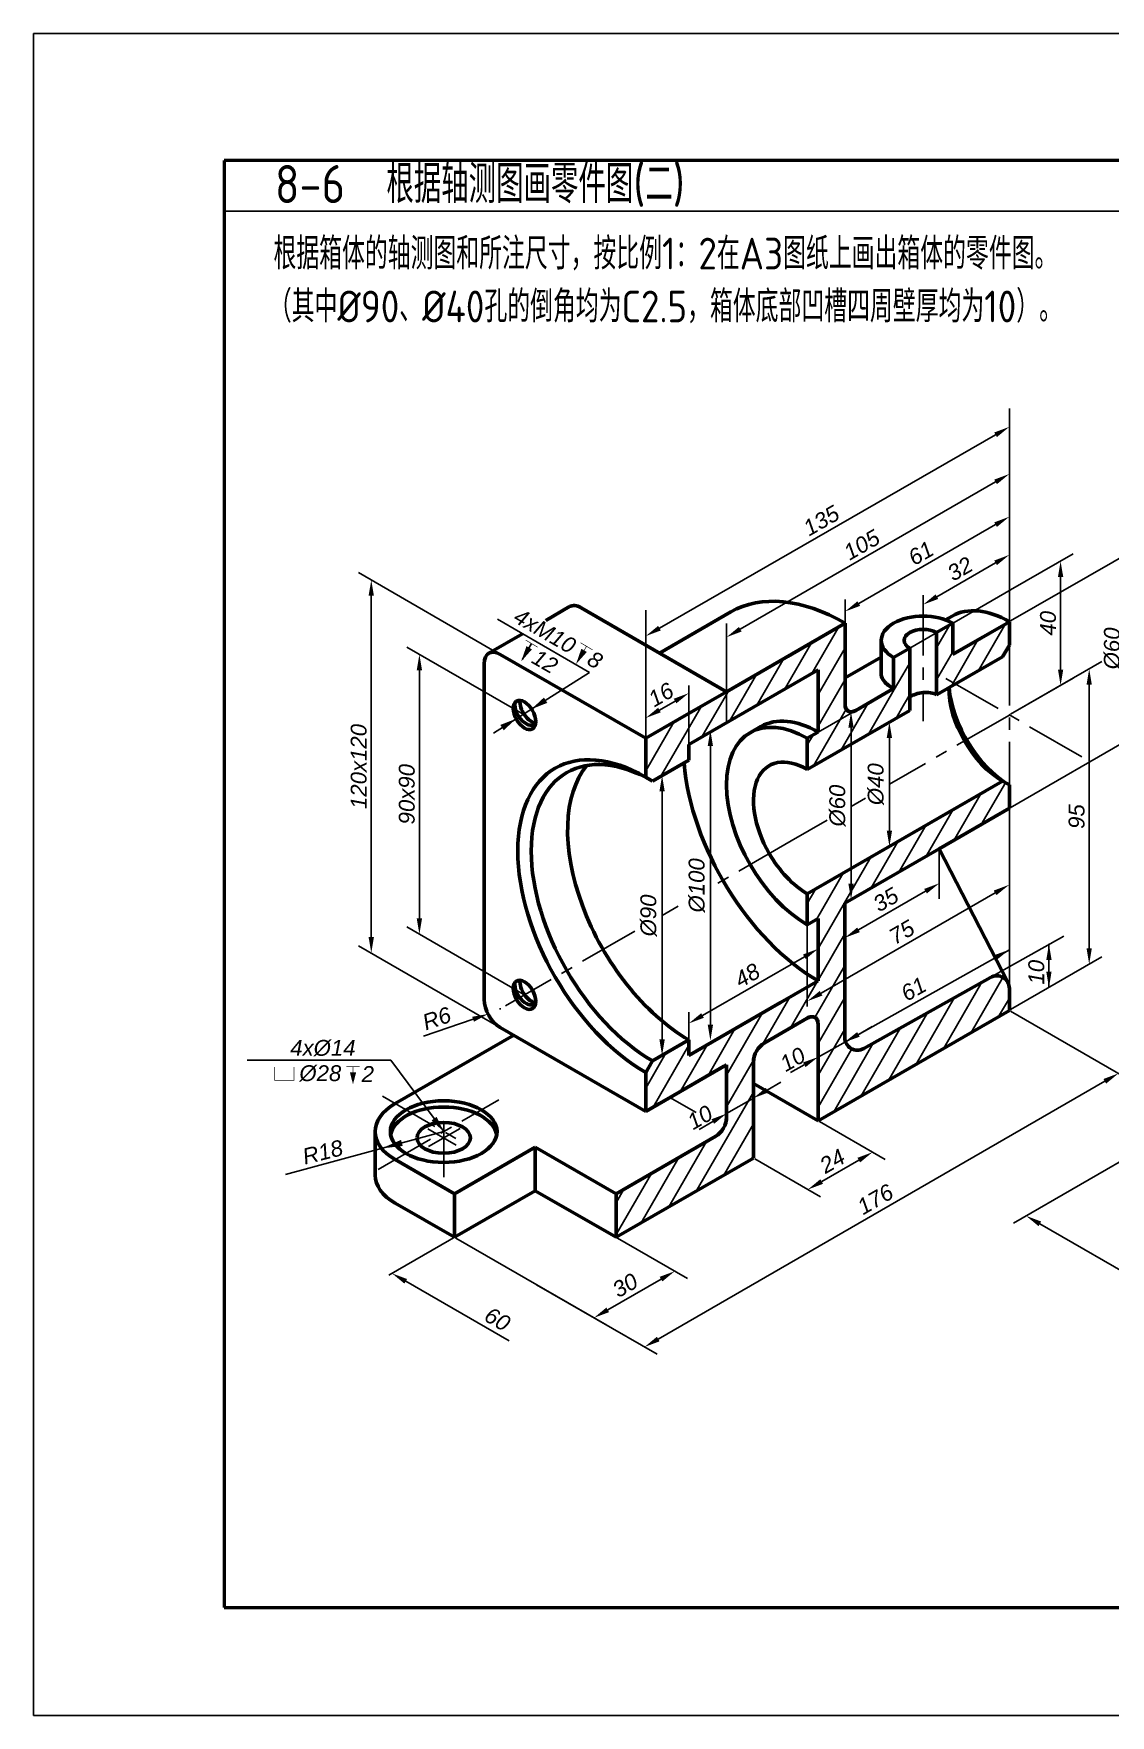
# Model space of a CAD drawing. Header units: millimetres. Extents: x 769 to 2439, y 381 to 1643.
# Drawn here: x 1215.1 to 1384.7, y 1048.7 to 1313.7 of the extents above; entities that cross this region are included whole.
import ezdxf

# ---------------------------------------------------------------- set-up
doc = ezdxf.new("R2010")
doc.units = ezdxf.units.MM
doc.linetypes.add('CENTER', pattern=[50.8, 31.75, -6.35, 6.35, -6.35])
for name, color, linetype in [('7标注层', 7, 'Continuous'), ('文字', 7, 'Continuous'), ('答案细实线', 7, 'Continuous')]:
    doc.layers.add(name, color=color, linetype=linetype)
doc.layers.add('答案粗实线', color=7, linetype='Continuous', lineweight=60)
doc.layers.add('粗实线', color=7, linetype='Continuous', lineweight=50)
doc.styles.add('DIM', font='ariali.ttf')
doc.styles.add('汉字', font='gbenor.shx', dxfattribs={"height": 5, "bigfont": 'gbcbig.shx'})
doc.dimstyles.new('副本 Standard', dxfattribs={"dimtxt": 2.5, "dimasz": 2.5, "dimexe": 2, "dimexo": 0.2, "dimgap": 0.7, "dimtad": 1, "dimdec": 0, "dimlfac": 2, "dimzin": 0, "dimdsep": 46, "dimtxsty": '汉字', "dimcen": 0.09, "dimadec": 0, "dimazin": 0, "dimtfac": 1, "dimtdec": 0, "dimtofl": 0, "dimtmove": 0, "dimatfit": 0, "dimfxl": 0, "dimtolj": 1, "dimtzin": 0, "dimarcsym": 0})
pattern_1 = [(60, (486.6915, 778.9164), (-2.1650635, 1.25), [])]

# ---------------------------------------------------------------- blocks, each defined once
blk = doc.blocks.new('*D170')
at = {"layer": '7标注层', "color": 0, "lineweight": -2, "transparency": 16777216}
for p, q in [((1294.31, 1131.26), (1318.08, 1117.54)), ((1281.58, 1123.92), (1305.36, 1110.19)), ((1305.52, 1112.6), (1313.92, 1117.44))]:
    blk.add_line(p, q, dxfattribs=at)
at = {"layer": '7标注层', "color": 0, "transparency": 16777216}
for points in [[(1313.71, 1117.81), (1314.13, 1117.08), (1316.08, 1118.69)], [(1305.31, 1112.96), (1305.73, 1112.24), (1303.36, 1111.35)]]:
    blk.add_solid(points, dxfattribs=at)
at = {"layer": 'Defpoints', "color": 0, "transparency": 16777216}
for p in [(1294.11, 1131.38), (1281.38, 1124.03), (1316.08, 1118.69)]:
    blk.add_point(p, dxfattribs=at)
at = {"layer": '7标注层', "color": 0, "transparency": 16777216, "insert": (1308.26, 1116.46), "char_height": 2.5, "attachment_point": 5, "rotation": 30, "style": 'DIM'}
blk.add_mtext('\\A1;30', dxfattribs=at)
blk = doc.blocks.new('*D171')
at = {"layer": '7标注层', "color": 0, "lineweight": -2, "transparency": 16777216}
for p, q in [((1338.86, 1142.29), (1349.24, 1136.3)), ((1328.68, 1136.41), (1339.05, 1130.42)), ((1339.22, 1132.82), (1345.07, 1136.2))]:
    blk.add_line(p, q, dxfattribs=at)
at = {"layer": '7标注层', "color": 0, "transparency": 16777216}
for points in [[(1344.86, 1136.56), (1345.28, 1135.84), (1347.24, 1137.45)], [(1339.01, 1133.18), (1339.43, 1132.46), (1337.05, 1131.57)]]:
    blk.add_solid(points, dxfattribs=at)
at = {"layer": 'Defpoints', "color": 0, "transparency": 16777216}
for p in [(1338.66, 1142.4), (1347.24, 1137.45), (1328.48, 1136.52)]:
    blk.add_point(p, dxfattribs=at)
at = {"layer": '7标注层', "color": 0, "transparency": 16777216, "insert": (1340.9, 1136.05), "char_height": 2.5, "attachment_point": 5, "rotation": 30, "style": 'DIM'}
blk.add_mtext('\\A1;24', dxfattribs=at)
blk = doc.blocks.new('*D59')
at = {"layer": '7标注层', "color": 0, "lineweight": -2, "transparency": 16777216}
for p, q in [((1368.98, 1159.68), (1387.98, 1148.71)), ((1313.47, 1108), (1383.81, 1148.62)), ((1294.31, 1116.57), (1313.31, 1105.6))]:
    blk.add_line(p, q, dxfattribs=at)
at = {"layer": '7标注层', "color": 0, "transparency": 16777216}
for points in [[(1383.61, 1148.98), (1384.02, 1148.25), (1385.98, 1149.87)], [(1313.27, 1108.36), (1313.68, 1107.64), (1311.31, 1106.75)]]:
    blk.add_solid(points, dxfattribs=at)
at = {"layer": 'Defpoints', "color": 0, "transparency": 16777216}
for p in [(1368.78, 1159.79), (1385.98, 1149.87), (1294.11, 1116.68)]:
    blk.add_point(p, dxfattribs=at)
at = {"layer": '7标注层', "color": 0, "transparency": 16777216, "insert": (1347.66, 1130.02), "char_height": 2.5, "attachment_point": 5, "rotation": 30, "style": 'DIM'}
blk.add_mtext('\\A1;176', dxfattribs=at)
blk = doc.blocks.new('*D60')
at = {"layer": '7标注层', "color": 0, "lineweight": -2, "transparency": 16777216}
for p, q in [((1368.98, 1206.45), (1383.36, 1214.75)), ((1381.36, 1169.56), (1381.36, 1211.1)), ((1368.98, 1159.91), (1383.36, 1168.21))]:
    blk.add_line(p, q, dxfattribs=at)
at = {"layer": '7标注层', "color": 0, "transparency": 16777216}
for points in [[(1380.94, 1211.1), (1381.77, 1211.1), (1381.36, 1213.6)], [(1380.94, 1169.56), (1381.77, 1169.56), (1381.36, 1167.06)]]:
    blk.add_solid(points, dxfattribs=at)
at = {"layer": 'Defpoints', "color": 0, "transparency": 16777216}
for p in [(1381.36, 1213.6), (1368.78, 1206.33), (1368.78, 1159.79)]:
    blk.add_point(p, dxfattribs=at)
at = {"layer": '7标注层', "color": 0, "transparency": 16777216, "insert": (1379.38, 1190.33), "char_height": 2.5, "attachment_point": 5, "rotation": 90, "style": 'DIM'}
blk.add_mtext('\\A1;95', dxfattribs=at)
blk = doc.blocks.new('*D172')
at = {"layer": '7标注层', "color": 0, "lineweight": -2, "transparency": 16777216}
for p, q in [((1368.98, 1226.05), (1378.85, 1231.75)), ((1376.85, 1228.09), (1376.85, 1213.5)), ((1368.98, 1206.45), (1378.85, 1212.15))]:
    blk.add_line(p, q, dxfattribs=at)
at = {"layer": '7标注层', "color": 0, "transparency": 16777216}
for points in [[(1376.44, 1228.09), (1377.27, 1228.09), (1376.85, 1230.59)], [(1376.44, 1213.5), (1377.27, 1213.5), (1376.85, 1211)]]:
    blk.add_solid(points, dxfattribs=at)
at = {"layer": 'Defpoints', "color": 0, "transparency": 16777216}
for p in [(1368.78, 1225.93), (1376.85, 1211), (1368.78, 1206.33)]:
    blk.add_point(p, dxfattribs=at)
at = {"layer": '7标注层', "color": 0, "transparency": 16777216, "insert": (1374.88, 1220.79), "char_height": 2.5, "attachment_point": 5, "rotation": 90, "style": 'DIM'}
blk.add_mtext('\\A1;40', dxfattribs=at)
blk = doc.blocks.new('*D173')
at = {"layer": '7标注层', "color": 0, "lineweight": -2, "transparency": 16777216}
for p, q in [((1368.98, 1221.15), (1389, 1232.7)), ((1386.99, 1229.05), (1386.91, 1204.6)), ((1368.89, 1191.7), (1388.91, 1203.26))]:
    blk.add_line(p, q, dxfattribs=at)
at = {"layer": '7标注层', "color": 0, "transparency": 16777216}
for points in [[(1386.57, 1229.05), (1387.4, 1229.05), (1386.99, 1231.55)], [(1386.5, 1204.6), (1387.33, 1204.6), (1386.91, 1202.1)]]:
    blk.add_solid(points, dxfattribs=at)
at = {"layer": 'Defpoints', "color": 0, "transparency": 16777216}
for p in [(1368.78, 1221.03), (1386.91, 1202.1), (1368.69, 1191.59)]:
    blk.add_point(p, dxfattribs=at)
at = {"layer": '7标注层', "color": 0, "transparency": 16777216, "insert": (1384.97, 1216.83), "char_height": 2.5, "attachment_point": 5, "rotation": 89.8282, "style": 'DIM'}
blk.add_mtext('\\A1;%%c60', dxfattribs=at)
blk = doc.blocks.new('*D174')
at = {"layer": '7标注层', "color": 0, "lineweight": -2, "transparency": 16777216}
for p, q in [((1288.39, 1216), (1266.28, 1228.77)), ((1268.28, 1171.33), (1268.28, 1225.12)), ((1288.39, 1157.22), (1266.28, 1169.98))]:
    blk.add_line(p, q, dxfattribs=at)
at = {"layer": '7标注层', "color": 0, "transparency": 16777216}
for points in [[(1267.86, 1225.12), (1268.7, 1225.12), (1268.28, 1227.62)], [(1267.86, 1171.33), (1268.7, 1171.33), (1268.28, 1168.83)]]:
    blk.add_solid(points, dxfattribs=at)
at = {"layer": 'Defpoints', "color": 0, "transparency": 16777216}
for p in [(1268.28, 1227.62), (1288.59, 1215.89), (1288.59, 1157.1)]:
    blk.add_point(p, dxfattribs=at)
at = {"layer": '7标注层', "color": 0, "transparency": 16777216, "insert": (1266.31, 1198.22), "char_height": 2.5, "attachment_point": 5, "rotation": 90, "style": 'DIM'}
blk.add_mtext('\\A1;120x120', dxfattribs=at)
blk = doc.blocks.new('*D175')
at = {"layer": '7标注层', "color": 0, "lineweight": -2, "transparency": 16777216}
for p, q in [((1292.21, 1206.45), (1273.86, 1217.05)), ((1275.86, 1213.39), (1275.86, 1174.3)), ((1292.21, 1162.36), (1273.86, 1172.96))]:
    blk.add_line(p, q, dxfattribs=at)
at = {"layer": '7标注层', "color": 0, "transparency": 16777216}
for points in [[(1275.44, 1213.39), (1276.28, 1213.39), (1275.86, 1215.89)], [(1275.44, 1174.3), (1276.28, 1174.3), (1275.86, 1171.8)]]:
    blk.add_solid(points, dxfattribs=at)
at = {"layer": 'Defpoints', "color": 0, "transparency": 16777216}
for p in [(1292.41, 1206.33), (1275.86, 1171.8), (1292.41, 1162.24)]:
    blk.add_point(p, dxfattribs=at)
at = {"layer": '7标注层', "color": 0, "transparency": 16777216, "insert": (1273.88, 1193.85), "char_height": 2.5, "attachment_point": 5, "rotation": 90, "style": 'DIM'}
blk.add_mtext('\\A1;90x90', dxfattribs=at)
blk = doc.blocks.new('*D178')
at = {"layer": '7标注层', "color": 0, "lineweight": -2, "transparency": 16777216}
for p, q in [((1396.62, 1141.96), (1369.42, 1126.26)), ((1373.58, 1126.16), (1428.65, 1094.37)), ((1456.02, 1107.67), (1428.81, 1091.96))]:
    blk.add_line(p, q, dxfattribs=at)
at = {"layer": '7标注层', "color": 0, "transparency": 16777216}
for points in [[(1373.79, 1126.52), (1373.37, 1125.8), (1371.42, 1127.41)], [(1428.86, 1094.73), (1428.44, 1094.01), (1430.81, 1093.12)]]:
    blk.add_solid(points, dxfattribs=at)
at = {"layer": 'Defpoints', "color": 0, "transparency": 16777216}
for p in [(1396.82, 1142.08), (1456.22, 1107.78), (1430.81, 1093.12)]:
    blk.add_point(p, dxfattribs=at)
at = {"layer": '7标注层', "color": 0, "transparency": 16777216, "insert": (1402.1, 1111.98), "char_height": 2.5, "attachment_point": 5, "rotation": 330, "style": 'DIM'}
blk.add_mtext('\\A1;140', dxfattribs=at)

msp = doc.modelspace()

# ---------------------------------------------------------------- hatches: boundary and pattern name
at = {"layer": '答案细实线'}
h = msp.add_hatch(dxfattribs=at)
h.set_pattern_fill('ANSI31', color=256, scale=20, angle=15, style=0)
h.set_pattern_definition(pattern_1)
h.paths.add_polyline_path([(1338.658, 1213.438), (1342.901, 1220.787), (1324.233, 1210.009), (1311.505, 1202.661), (1311.505, 1196.537), (1312.566, 1195.925), (1318.293, 1199.231), (1318.293, 1201.681)])
h = msp.add_hatch(dxfattribs=at)
h.set_pattern_fill('ANSI31', color=256, scale=20, angle=15, style=0)
h.set_pattern_definition(pattern_1)
edge = h.paths.add_edge_path()
edge.add_line((1342.901, 1220.787), (1338.658, 1213.438))
edge.add_line((1338.658, 1213.438), (1338.658, 1203.64))
edge.add_line((1338.658, 1203.64), (1342.929, 1207.709))
edge.add_ellipse((1344.598, 1209.029), major_axis=(1.2, 2.078), ratio=0.5773503, start_angle=140.15523, end_angle=145.48412, ccw=False)
edge.add_ellipse((1344.598, 1209.029), major_axis=(1.2, 2.078), ratio=0.5773503, start_angle=135, end_angle=140.15523, ccw=False)
edge.add_line((1342.901, 1208.049), (1342.901, 1220.787))
h = msp.add_hatch(dxfattribs=at)
h.set_pattern_fill('ANSI31', color=256, scale=20, angle=15, style=0)
h.set_pattern_definition(pattern_1)
h.paths.add_polyline_path([(1367.72, 1215.52), (1368.781, 1217.358), (1368.781, 1221.032), (1359.871, 1215.888), (1359.871, 1220.787), (1357.326, 1219.317), (1357.326, 1209.519)])
h = msp.add_hatch(dxfattribs=at)
h.set_pattern_fill('ANSI31', color=256, scale=20, angle=15, style=0)
h.set_pattern_definition(pattern_1)
h.paths.add_polyline_path([(1353.083, 1216.868), (1350.537, 1215.398), (1353.083, 1210.584)])
h = msp.add_hatch(dxfattribs=at)
h.set_pattern_fill('ANSI31', color=256, scale=20, angle=15, style=0)
h.set_pattern_definition(pattern_1)
h.paths.add_polyline_path([(1350.537, 1215.398), (1350.537, 1210.499), (1353.083, 1207.07), (1353.083, 1210.584)])
h = msp.add_hatch(dxfattribs=at)
h.set_pattern_fill('ANSI31', color=256, scale=20, angle=15, style=0)
h.set_pattern_definition(pattern_1)
edge = h.paths.add_edge_path()
edge.add_line((1353.083, 1207.07), (1350.537, 1210.499))
edge.add_line((1350.537, 1210.499), (1344.598, 1207.07))
edge.add_ellipse((1344.598, 1209.029), major_axis=(1.2, 2.078), ratio=0.5773503, start_angle=214.51588, end_angle=225, ccw=False)
edge.add_ellipse((1344.598, 1209.029), major_axis=(1.2, 2.078), ratio=0.5773503, start_angle=209.02856, end_angle=214.51588, ccw=False)
edge.add_ellipse((1344.598, 1209.029), major_axis=(1.2, 2.078), ratio=0.5773503, start_angle=203.40184, end_angle=209.02856, ccw=False)
edge.add_ellipse((1344.598, 1209.029), major_axis=(1.2, 2.078), ratio=0.5773503, start_angle=197.6584, end_angle=203.40184, ccw=False)
edge.add_ellipse((1344.598, 1209.029), major_axis=(1.2, 2.078), ratio=0.5773503, start_angle=191.8242, end_angle=197.6584, ccw=False)
edge.add_ellipse((1344.598, 1209.029), major_axis=(1.2, 2.078), ratio=0.5773503, start_angle=185.92788, end_angle=191.8242, ccw=False)
edge.add_ellipse((1344.598, 1209.029), major_axis=(1.2, 2.078), ratio=0.5773503, start_angle=180, end_angle=185.92788, ccw=False)
edge.add_ellipse((1344.598, 1209.029), major_axis=(1.2, 2.078), ratio=0.5773503, start_angle=174.07212, end_angle=180, ccw=False)
edge.add_ellipse((1344.598, 1209.029), major_axis=(1.2, 2.078), ratio=0.5773503, start_angle=168.1758, end_angle=174.07212, ccw=False)
edge.add_ellipse((1344.598, 1209.029), major_axis=(1.2, 2.078), ratio=0.5773503, start_angle=162.3416, end_angle=168.1758, ccw=False)
edge.add_ellipse((1344.598, 1209.029), major_axis=(1.2, 2.078), ratio=0.5773503, start_angle=156.59816, end_angle=162.3416, ccw=False)
edge.add_ellipse((1344.598, 1209.029), major_axis=(1.2, 2.078), ratio=0.5773503, start_angle=150.97144, end_angle=156.59816, ccw=False)
edge.add_ellipse((1344.598, 1209.029), major_axis=(1.2, 2.078), ratio=0.5773503, start_angle=145.48412, end_angle=150.97144, ccw=False)
edge.add_line((1342.929, 1207.709), (1338.658, 1203.64))
edge.add_line((1338.658, 1203.64), (1336.961, 1202.661))
edge.add_line((1336.961, 1202.661), (1336.961, 1197.762))
edge.add_line((1336.961, 1197.762), (1353.083, 1207.07))

# ---------------------------------------------------------------- linework, layer by layer
at = {"linetype": 'CENTER', "ltscale": 0.3}
for p, q in [((1355.204, 1225.239), (1355.204, 1205.355)), ((1368.781, 1217.358), (1368.781, 1195.312)), ((1358.775, 1212.112), (1381.685, 1198.885)), ((1368.781, 1206.335), (1349.889, 1195.428)), ((1346.101, 1193.241), (1343.843, 1191.937)), ((1340.071, 1189.759), (1334.429, 1186.502)), ((1334.429, 1186.502), (1321.69, 1179.147)), ((1316.636, 1176.229), (1314.08, 1174.753)), ((1309.809, 1172.287), (1289.428, 1160.52)), ((1269.362, 1134.728), (1288.365, 1145.7)), ((1270.052, 1146.25), (1282.937, 1138.811)), ((1279.685, 1142.188), (1279.685, 1133.509)), ((1277.191, 1141.149), (1281.653, 1138.573)), ((1277.303, 1138.333), (1282.258, 1141.194))]:
    msp.add_line(p, q, dxfattribs=at)
at = {"layer": '7标注层'}
for p, q in [((1368.781, 1221.032), (1368.781, 1254.636)), ((1313.672, 1220.017), (1366.614, 1250.495)), ((1326.398, 1219.849), (1366.616, 1243.069)), ((1345.066, 1223.893), (1366.616, 1236.335)), ((1357.369, 1224.981), (1366.616, 1230.319)), ((1342.901, 1220.787), (1342.901, 1224.545)), ((1311.505, 1202.661), (1311.505, 1222.853)), ((1302.676, 1213.034), (1288.15, 1221.421)), ((1324.218, 1220.745), (1324.233, 1205.11)), ((1293.539, 1217.582), (1292.109, 1215.161)), ((1287.508, 1203.49), (1302.676, 1213.034)), ((1313.67, 1207.117), (1316.128, 1208.536)), ((1318.293, 1201.681), (1318.293, 1210.98)), ((1344.598, 1207.07), (1338.658, 1203.64)), ((1368.781, 1191.638), (1368.781, 1170.759)), ((1357.75, 1185.269), (1357.75, 1177.362)), ((1339.126, 1162.49), (1366.527, 1178.31)), ((1345.023, 1172.478), (1355.585, 1178.576)), ((1336.961, 1173.267), (1336.961, 1160.412)), ((1364.435, 1164.214), (1377.366, 1171.473)), ((1338.658, 1152.44), (1368.781, 1169.351)), ((1368.781, 1163.237), (1368.781, 1170.759)), ((1375.017, 1170.253), (1375.017, 1163.395)), ((1320.458, 1158.985), (1336.493, 1168.242)), ((1375.017, 1165.895), (1375.017, 1167.753)), ((1284.314, 1158.398), (1276.525, 1155.704)), ((1288.505, 1160.039), (1288.685, 1160.039)), ((1288.595, 1159.949), (1288.595, 1160.129)), ((1318.293, 1155.141), (1318.293, 1159.505)), ((1271.343, 1151.955), (1248.719, 1151.955)), ((1279.685, 1140.689), (1271.343, 1151.955)), ((1324.233, 1143.527), (1328.476, 1145.976)), ((1279.685, 1140.689), (1254.758, 1133.94)), ((1293.91, 1131.265), (1271.043, 1118.062)), ((1273.708, 1117.101), (1289.987, 1107.703))]:
    msp.add_line(p, q, dxfattribs=at)
at = {"layer": '7标注层', "transparency": 16777216}
for p, q in [((1343.843, 1204.347), (1343.843, 1179.756)), ((1321.69, 1201.45), (1321.69, 1157.52)), ((1349.889, 1202.726), (1349.889, 1188.13)), ((1314.085, 1194.285), (1314.085, 1155.205)), ((1345.008, 1156.005), (1347.188, 1157.229)), ((1336.489, 1151.222), (1334.31, 1149.998)), ((1330.641, 1147.226), (1332.806, 1148.476)), ((1322.068, 1142.277), (1319.903, 1141.027))]:
    msp.add_line(p, q, dxfattribs=at)
at = {"layer": '7标注层', "color": 7, "linetype": 'Continuous', "ltscale": 25.4}
msp.add_line((1315.324, 1146.077), (1319.458, 1143.69), dxfattribs=at)
at = {"layer": '7标注层'}
for points in [[(1293.157, 1216.935, 1, 0, 0), (1291.886, 1214.783, 0, 0, 0)], [(1301.802, 1216.519, 1, 0, 0), (1300.524, 1214.346, 0, 0, 0)], [(1295.737, 1208.668, 1, 0, 0), (1293.533, 1207.281, 0, 0, 0)], [(1288.872, 1204.348, 1, 0, 0), (1291.076, 1205.735, 0, 0, 0)], [(1265.403, 1150.053, 1, 0, 0), (1265.403, 1148.141, 0, 0, 0)], [(1278.173, 1142.731, 1, 0, 0), (1279.685, 1140.689, 0, 0, 0)], [(1273.1, 1138.906, 1, 0, 0), (1269.907, 1138.041, 0, 0, 0)]]:
    msp.add_lwpolyline(points, format="xyseb", dxfattribs=at)
at = {"layer": '7标注层', "const_width": 0.1}
for points in [[(1293.539, 1217.582), (1292.109, 1215.161)], [(1292.591, 1218.142), (1294.487, 1217.023)], [(1302.184, 1217.166), (1300.754, 1214.745)], [(1301.236, 1217.726), (1303.131, 1216.607)], [(1253.085, 1150.889), (1253.085, 1148.785), (1256.108, 1148.785), (1256.108, 1150.889)], [(1264.377, 1150.943), (1266.429, 1150.943)], [(1265.403, 1150.943), (1265.403, 1148.488)]]:
    msp.add_lwpolyline(points, dxfattribs=at)
at = {"layer": '7标注层'}
for points in [[(1366.406, 1250.856), (1366.822, 1250.134), (1368.781, 1251.743)], [(1366.407, 1243.43), (1366.824, 1242.708), (1368.781, 1244.319)], [(1366.407, 1236.695), (1366.824, 1235.974), (1368.781, 1237.585)], [(1366.407, 1230.68), (1366.824, 1229.959), (1368.781, 1231.569)], [(1357.161, 1225.342), (1357.578, 1224.62), (1355.204, 1223.731)], [(1344.857, 1224.254), (1345.274, 1223.532), (1342.901, 1222.643)], [(1313.464, 1220.378), (1313.88, 1219.655), (1311.505, 1218.769)], [(1326.19, 1220.21), (1326.606, 1219.488), (1324.233, 1218.599)], [(1315.92, 1208.897), (1316.337, 1208.175), (1318.293, 1209.786)], [(1313.462, 1207.478), (1313.879, 1206.756), (1311.505, 1205.867)], [(1355.377, 1178.937), (1355.793, 1178.215), (1357.75, 1179.826)], [(1366.319, 1178.671), (1366.736, 1177.949), (1368.781, 1179.593)], [(1344.814, 1172.839), (1345.231, 1172.117), (1342.858, 1171.228)], [(1336.285, 1168.603), (1336.701, 1167.881), (1338.658, 1169.492)], [(1366.397, 1168.491), (1366.805, 1167.764), (1368.781, 1169.351)], [(1374.6, 1167.753), (1375.433, 1167.753), (1375.017, 1170.253)], [(1374.6, 1165.895), (1375.433, 1165.895), (1375.017, 1163.395)], [(1338.918, 1162.851), (1339.334, 1162.129), (1336.961, 1161.24)], [(1284.178, 1158.791), (1284.45, 1158.004), (1286.677, 1159.214)], [(1320.25, 1159.346), (1320.667, 1158.624), (1318.293, 1157.735)], [(1273.916, 1117.462), (1273.5, 1116.74), (1271.543, 1118.351)]]:
    msp.add_solid(points, dxfattribs=at)
at = {"layer": '7标注层', "transparency": 16777216}
for points in [[(1343.426, 1204.347), (1344.26, 1204.347), (1343.843, 1206.847)], [(1321.273, 1201.45), (1322.106, 1201.45), (1321.69, 1203.95)], [(1349.472, 1202.726), (1350.306, 1202.726), (1349.889, 1205.226)], [(1313.668, 1194.285), (1314.501, 1194.285), (1314.085, 1196.785)], [(1349.472, 1188.13), (1350.306, 1188.13), (1349.889, 1185.63)], [(1343.426, 1179.756), (1344.26, 1179.756), (1343.843, 1177.256)], [(1321.273, 1157.52), (1322.106, 1157.52), (1321.69, 1155.02)], [(1344.804, 1156.368), (1345.212, 1155.642), (1342.828, 1154.781)], [(1313.668, 1155.205), (1314.501, 1155.205), (1314.085, 1152.705)], [(1336.285, 1151.586), (1336.693, 1150.859), (1338.669, 1152.446)], [(1330.432, 1147.587), (1330.849, 1146.865), (1328.476, 1145.976)], [(1321.86, 1142.638), (1322.276, 1141.916), (1324.233, 1143.527)]]:
    msp.add_solid(points, dxfattribs=at)
at = {"layer": '答案粗实线', "color": 7, "linetype": 'Continuous', "ltscale": 25.4}
for p, q in [((1299.523, 1223.415), (1295.767, 1221.246)), ((1324.233, 1210.009), (1301.323, 1223.236)), ((1324.901, 1222.57), (1313.689, 1216.097)), ((1359.781, 1221.923), (1358.727, 1221.315)), ((1292.11, 1219.135), (1286.795, 1216.066)), ((1324.233, 1210.009), (1342.901, 1220.787)), ((1333.867, 1215.571), (1342.901, 1220.787)), ((1342.901, 1220.787), (1342.901, 1212.178)), ((1342.901, 1220.787), (1342.901, 1208.049)), ((1359.871, 1220.787), (1357.326, 1219.317)), ((1359.871, 1220.787), (1357.326, 1219.317)), ((1357.326, 1219.317), (1357.326, 1216.607)), ((1357.326, 1219.317), (1357.326, 1209.519)), ((1359.871, 1215.888), (1368.781, 1221.032)), ((1359.871, 1215.888), (1359.871, 1220.787)), ((1359.871, 1215.888), (1359.871, 1220.787)), ((1364.667, 1218.657), (1368.781, 1221.032)), ((1368.781, 1221.032), (1368.781, 1217.358)), ((1368.781, 1221.032), (1368.781, 1217.358)), ((1348.604, 1218.092), (1348.604, 1212.691)), ((1353.083, 1216.868), (1350.537, 1215.398)), ((1353.083, 1207.07), (1353.083, 1216.868)), ((1357.326, 1209.519), (1357.326, 1216.607)), ((1364.667, 1218.657), (1360.167, 1216.059)), ((1367.72, 1215.52), (1368.781, 1217.358)), ((1367.72, 1215.52), (1368.781, 1217.358)), ((1286.049, 1214.418), (1286.049, 1161.509)), ((1311.505, 1202.661), (1288.595, 1215.888)), ((1324.233, 1210.009), (1333.867, 1215.571)), ((1342.901, 1212.178), (1348.604, 1215.471)), ((1348.604, 1215.471), (1342.901, 1212.178)), ((1348.604, 1215.471), (1348.604, 1212.692)), ((1348.604, 1212.692), (1348.604, 1215.471)), ((1350.537, 1215.398), (1350.537, 1210.499)), ((1350.537, 1210.499), (1350.537, 1214.864)), ((1353.083, 1215.984), (1353.083, 1209.208)), ((1357.326, 1209.519), (1367.72, 1215.52)), ((1359.288, 1210.652), (1367.72, 1215.52)), ((1338.658, 1213.438), (1318.293, 1201.681)), ((1318.293, 1201.681), (1338.658, 1213.438)), ((1338.658, 1209.728), (1338.658, 1213.438)), ((1338.658, 1203.64), (1338.658, 1213.438)), ((1342.901, 1212.178), (1342.901, 1212.178)), ((1342.901, 1208.049), (1342.901, 1212.178)), ((1348.604, 1212.692), (1348.636, 1212.419)), ((1348.636, 1212.419), (1348.604, 1212.692)), ((1348.636, 1212.419), (1348.729, 1212.146)), ((1348.729, 1212.146), (1348.636, 1212.419)), ((1348.729, 1212.146), (1348.885, 1211.871)), ((1348.885, 1211.871), (1348.729, 1212.146)), ((1348.885, 1211.871), (1349.101, 1211.596)), ((1349.101, 1211.596), (1348.885, 1211.871)), ((1349.101, 1211.596), (1349.378, 1211.319)), ((1349.378, 1211.319), (1349.101, 1211.596)), ((1349.378, 1211.319), (1349.713, 1211.042)), ((1349.713, 1211.042), (1349.378, 1211.319)), ((1311.505, 1202.661), (1324.233, 1210.009)), ((1317.993, 1206.406), (1324.233, 1210.009)), ((1324.233, 1210.009), (1324.233, 1210.009)), ((1338.658, 1209.728), (1338.658, 1208.8)), ((1338.658, 1209.728), (1338.658, 1209.728)), ((1338.658, 1203.64), (1338.658, 1208.8)), ((1344.598, 1207.07), (1350.537, 1210.499)), ((1344.598, 1207.07), (1350.537, 1210.499)), ((1349.713, 1211.042), (1350.101, 1210.768)), ((1350.101, 1210.768), (1349.713, 1211.042)), ((1350.101, 1210.768), (1350.537, 1210.499)), ((1350.537, 1210.499), (1350.101, 1210.768)), ((1359.235, 1210.621), (1357.326, 1209.519)), ((1317.993, 1206.406), (1311.505, 1202.661)), ((1353.083, 1207.07), (1336.961, 1197.762)), ((1336.961, 1197.762), (1353.083, 1207.07)), ((1342.908, 1207.877), (1342.901, 1208.049)), ((1342.901, 1208.049), (1342.901, 1208.049)), ((1342.929, 1207.709), (1342.908, 1207.877)), ((1342.966, 1207.548), (1342.929, 1207.709)), ((1343.02, 1207.397), (1342.966, 1207.548)), ((1343.09, 1207.259), (1343.02, 1207.397)), ((1343.177, 1207.137), (1343.09, 1207.259)), ((1343.28, 1207.033), (1343.177, 1207.137)), ((1343.398, 1206.951), (1343.28, 1207.033)), ((1343.528, 1206.89), (1343.398, 1206.951)), ((1343.669, 1206.853), (1343.528, 1206.89)), ((1343.818, 1206.839), (1343.669, 1206.853)), ((1343.973, 1206.847), (1343.818, 1206.839)), ((1344.131, 1206.876), (1343.973, 1206.847)), ((1344.289, 1206.924), (1344.131, 1206.876)), ((1344.598, 1207.07), (1344.289, 1206.924)), ((1344.598, 1207.07), (1344.598, 1207.07)), ((1344.598, 1207.07), (1344.598, 1207.07)), ((1329.658, 1204.532), (1327.961, 1203.552)), ((1336.961, 1202.661), (1338.658, 1203.64)), ((1338.658, 1203.64), (1336.961, 1202.661)), ((1311.505, 1202.661), (1311.505, 1201.71)), ((1311.505, 1202.661), (1311.505, 1196.537)), ((1311.505, 1201.71), (1311.505, 1196.537)), ((1318.293, 1201.681), (1318.293, 1199.231)), ((1318.293, 1199.231), (1318.293, 1201.681)), ((1336.961, 1197.762), (1336.961, 1202.661)), ((1336.961, 1197.762), (1336.961, 1202.661)), ((1312.566, 1195.925), (1318.293, 1199.231)), ((1312.566, 1195.925), (1317.542, 1198.797)), ((1311.505, 1196.537), (1312.566, 1195.925)), ((1311.505, 1196.537), (1312.566, 1195.925)), ((1367.72, 1195.925), (1336.961, 1178.166)), ((1368.781, 1195.312), (1367.72, 1195.925)), ((1368.781, 1195.312), (1368.781, 1191.638)), ((1336.961, 1178.166), (1365.086, 1194.404)), ((1368.781, 1191.638), (1357.75, 1185.269)), ((1368.781, 1191.638), (1357.75, 1185.269)), ((1357.75, 1185.269), (1342.858, 1176.671)), ((1357.75, 1185.269), (1342.858, 1176.671)), ((1368.574, 1164.122), (1357.75, 1185.269)), ((1336.961, 1175.358), (1336.961, 1178.166)), ((1336.961, 1173.267), (1336.961, 1178.166)), ((1342.858, 1176.671), (1342.858, 1155.516)), ((1342.858, 1176.671), (1342.858, 1176.671)), ((1342.858, 1155.516), (1342.858, 1176.671)), ((1336.961, 1173.267), (1338.658, 1174.247)), ((1338.658, 1164.449), (1338.658, 1174.247)), ((1338.658, 1164.449), (1338.658, 1174.247)), ((1338.658, 1164.449), (1318.293, 1152.691)), ((1332.718, 1161.019), (1338.658, 1164.449)), ((1345.837, 1153.772), (1365.802, 1164.981)), ((1365.802, 1164.981), (1345.837, 1153.772)), ((1332.718, 1161.019), (1319.566, 1153.426)), ((1368.781, 1163.237), (1368.781, 1159.795)), ((1368.781, 1163.237), (1368.781, 1159.795)), ((1330.173, 1154.651), (1336.961, 1158.57)), ((1330.173, 1154.651), (1336.961, 1158.57)), ((1337.113, 1158.65), (1336.961, 1158.57)), ((1336.961, 1158.57), (1336.961, 1158.57)), ((1337.27, 1158.715), (1337.113, 1158.65)), ((1337.428, 1158.764), (1337.27, 1158.715)), ((1337.586, 1158.793), (1337.428, 1158.764)), ((1337.74, 1158.801), (1337.586, 1158.793)), ((1337.89, 1158.787), (1337.74, 1158.801)), ((1338.031, 1158.749), (1337.89, 1158.787)), ((1338.161, 1158.689), (1338.031, 1158.749)), ((1338.279, 1158.606), (1338.161, 1158.689)), ((1338.381, 1158.503), (1338.279, 1158.606)), ((1338.468, 1158.381), (1338.381, 1158.503)), ((1338.539, 1158.243), (1338.468, 1158.381)), ((1338.593, 1158.091), (1338.539, 1158.243)), ((1338.63, 1157.93), (1338.593, 1158.091)), ((1368.781, 1159.795), (1338.658, 1142.403)), ((1338.658, 1142.403), (1368.781, 1159.795)), ((1290.716, 1155.875), (1272.049, 1145.098)), ((1288.595, 1157.1), (1311.505, 1143.873)), ((1338.658, 1157.59), (1338.63, 1157.93)), ((1338.658, 1142.403), (1338.658, 1157.59)), ((1338.658, 1142.403), (1338.658, 1157.59)), ((1318.293, 1155.141), (1312.566, 1151.834)), ((1317.445, 1154.651), (1312.566, 1151.834)), ((1318.293, 1152.691), (1318.293, 1155.141)), ((1318.293, 1152.691), (1318.293, 1154.161)), ((1319.566, 1153.426), (1318.293, 1152.691)), ((1328.595, 1152.501), (1328.752, 1152.943)), ((1328.752, 1152.943), (1328.973, 1153.384)), ((1328.973, 1153.384), (1329.244, 1153.795)), ((1329.244, 1153.795), (1329.548, 1154.152)), ((1329.548, 1154.152), (1329.864, 1154.44)), ((1329.864, 1154.44), (1330.173, 1154.651)), ((1330.173, 1154.651), (1330.173, 1154.651)), ((1330.173, 1154.651), (1330.173, 1154.651)), ((1312.566, 1151.834), (1311.505, 1149.997)), ((1324.233, 1151.221), (1311.505, 1143.873)), ((1311.505, 1149.997), (1311.611, 1150.18)), ((1312.566, 1151.834), (1311.611, 1150.18)), ((1317.021, 1147.057), (1323.809, 1150.976)), ((1323.809, 1150.976), (1324.233, 1151.221)), ((1324.233, 1151.221), (1324.233, 1150.731)), ((1324.233, 1151.221), (1324.233, 1142.893)), ((1324.233, 1150.731), (1324.233, 1142.893)), ((1328.476, 1151.711), (1328.504, 1152.084)), ((1328.476, 1148.282), (1328.476, 1151.711)), ((1328.476, 1151.711), (1328.476, 1136.524)), ((1328.504, 1152.084), (1328.595, 1152.501)), ((1311.505, 1146.322), (1311.505, 1149.997)), ((1311.505, 1149.997), (1311.505, 1143.873)), ((1328.476, 1136.524), (1328.476, 1148.282)), ((1338.658, 1142.403), (1328.476, 1148.282)), ((1311.505, 1146.322), (1311.505, 1146.322)), ((1311.505, 1146.322), (1311.505, 1143.873)), ((1311.505, 1146.322), (1311.505, 1146.322)), ((1311.505, 1143.873), (1313.626, 1145.098)), ((1317.021, 1147.057), (1313.626, 1145.098)), ((1317.021, 1147.057), (1317.021, 1147.057)), ((1324.205, 1142.52), (1324.114, 1142.103)), ((1324.233, 1142.893), (1324.205, 1142.52)), ((1268.885, 1140.689), (1268.885, 1133.83)), ((1322.536, 1139.954), (1306.838, 1130.891)), ((1322.536, 1139.954), (1306.838, 1130.891)), ((1322.845, 1140.165), (1322.536, 1139.954)), ((1322.536, 1139.954), (1322.536, 1139.954)), ((1323.161, 1140.452), (1322.845, 1140.165)), ((1323.465, 1140.809), (1323.161, 1140.452)), ((1323.736, 1141.22), (1323.465, 1140.809)), ((1323.956, 1141.661), (1323.736, 1141.22)), ((1324.114, 1142.103), (1323.956, 1141.661)), ((1281.382, 1130.891), (1294.11, 1138.239)), ((1294.11, 1138.239), (1294.11, 1131.38)), ((1294.11, 1138.239), (1306.838, 1130.891)), ((1272.049, 1136.279), (1281.382, 1130.891)), ((1306.838, 1124.032), (1328.476, 1136.524)), ((1306.838, 1124.032), (1328.476, 1136.524)), ((1328.476, 1136.524), (1328.476, 1136.524)), ((1272.049, 1129.421), (1281.382, 1124.032)), ((1281.382, 1124.032), (1294.11, 1131.38)), ((1281.382, 1130.891), (1281.382, 1124.032)), ((1294.11, 1131.38), (1306.838, 1124.032)), ((1306.838, 1130.891), (1306.838, 1124.032)), ((1306.838, 1124.032), (1306.838, 1130.891))]:
    msp.add_line(p, q, dxfattribs=at)
for centre, start, end in [((1366.781, 1163.237), 0, 119.31057), ((1344.858, 1155.516), 180, 299.31057)]:
    msp.add_arc(centre, 2, start, end, dxfattribs=at)
for centre, major_axis, start_param, end_param in [((1342.901, 1191.393), (18, -31.177), 2.3561945, 3.1415927), ((1301.323, 1220.297), (1.8, -3.118), 2.3561945, 3.1415927), ((1355.204, 1218.092), (6.6, 0), 0.7853982, 3.9269908), ((1368.781, 1206.335), (9, -15.588), 2.3561945, 3.1415927), ((1355.204, 1218.092), (3, 0), 0.7853982, 3.9269908), ((1288.595, 1212.948), (1.8, -3.118), 2.3561945, 3.9269908), ((1293.476, 1207.375), (-1.256, 2.176), 0.6726261, 2.7629399), ((1367.72, 1205.722), (6, -10.392), 3.9269908, 5.4977871), ((1368.781, 1206.335), (6.75, -11.691), 4.0327152, 5.4977871), ((1292.64, 1207.031), (-1.256, 2.176), 0.6923699, 3.4080228), ((1336.961, 1187.964), (9, -15.588), 2.3561945, 5.4977871), ((1338.658, 1188.943), (9, -15.588), 2.3561945, 3.1415927), ((1344.598, 1209.029), (1.2, 2.078), 2.3561945, 3.9269908), ((1311.505, 1173.267), (14.25, -24.682), 2.3561945, 5.4977871), ((1312.566, 1173.879), (13.5, -23.383), 2.3561945, 5.4977871), ((1318.293, 1177.186), (13.5, -23.383), 3.3553488, 5.4977871), ((1338.658, 1188.943), (15, -25.981), 4.0225719, 5.4977871), ((1336.961, 1187.964), (6, -10.392), 2.3561945, 4.712389), ((1336.961, 1187.964), (6, -10.392), 4.712389, 5.4977871), ((1292.64, 1162.94), (-1.256, 2.176), 0.6923699, 3.4080228), ((1293.476, 1163.284), (-1.256, 2.176), 0.6726261, 2.7629399), ((1288.595, 1160.039), (-1.8, 3.118), 0.7853982, 2.3561945), ((1336.961, 1156.61), (-1.2, -2.078), 2.3561945, 3.9269908), ((1330.173, 1152.691), (-1.2, -2.078), 3.9269908, 5.4977871), ((1279.685, 1140.689), (10.8, 0), 2.3561945, 3.9269908), ((1279.685, 1139.709), (-8.4, 0), 3.2427805, 6.1819975), ((1322.536, 1141.913), (-1.2, -2.078), 0.7853982, 2.3561945), ((1279.685, 1133.83), (10.8, 0), 3.1415927, 3.9269908)]:
    msp.add_ellipse(centre, major_axis=major_axis, ratio=0.5773503, start_param=start_param, end_param=end_param, dxfattribs=at)
for centre, major_axis in [((1292.413, 1206.335), (-1.256, 2.176)), ((1292.413, 1162.244), (-1.256, 2.176)), ((1279.685, 1140.689), (8.4, 0)), ((1279.685, 1139.709), (-4.2, 0))]:
    msp.add_ellipse(centre, major_axis=major_axis, ratio=0.5773503, dxfattribs=at)
for points, knots in [([(1350.537, 1210.499), (1349.924, 1210.853), (1349.43, 1211.228), (1348.773, 1211.964), (1348.604, 1212.327), (1348.604, 1212.691)], [0, 0, 0, 0, 0.125, 0.125, 0.24983234, 0.24983234, 0.24983234, 0.24983234]), ([(1357.326, 1209.519), (1356.763, 1209.844), (1355.983, 1209.953), (1354.424, 1209.791), (1353.64, 1209.529), (1353.081, 1209.207), (1353.078, 1209.205), (1353.075, 1209.204)], [0, 0, 0, 0, 0.25, 0.25, 0.5, 0.5, 0.50126631, 0.50126631, 0.50126631, 0.50126631])]:
    msp.add_open_spline(points, degree=3, knots=knots, dxfattribs=at)
at = {"layer": '答案细实线'}
for p, q in [((1587.103, 1313.704), (1215.103, 1313.704)), ((1215.103, 1313.704), (1215.103, 1048.704)), ((1245.103, 1285.704), (1570.103, 1285.704)), ((1245.103, 1285.704), (1570.103, 1285.704)), ((1353.083, 1216.868), (1369.055, 1226.089)), ((1350.537, 1215.398), (1350.537, 1210.499)), ((1353.083, 1207.07), (1353.083, 1210.584)), ((1364.362, 1189.087), (1368.163, 1195.669)), ((1360.032, 1186.587), (1364.275, 1193.935)), ((1355.702, 1184.087), (1359.945, 1191.435)), ((1368.692, 1191.587), (1368.781, 1191.74)), ((1351.372, 1181.587), (1355.615, 1188.935)), ((1347.042, 1179.087), (1351.284, 1186.435)), ((1338.658, 1169.566), (1346.954, 1183.935)), ((1338.382, 1174.087), (1342.624, 1181.435)), ((1336.961, 1176.626), (1338.294, 1178.935)), ((1338.658, 1164.566), (1342.858, 1171.84)), ((1338.154, 1158.693), (1342.858, 1166.84)), ((1334.314, 1157.042), (1338.557, 1164.39)), ((1358.436, 1153.822), (1364.435, 1164.214)), ((1362.766, 1156.322), (1367.764, 1164.978)), ((1329.972, 1154.521), (1334.226, 1161.89)), ((1338.658, 1154.566), (1342.858, 1161.84)), ((1354.106, 1151.322), (1360.164, 1161.816)), ((1367.096, 1158.822), (1368.781, 1161.74)), ((1324.233, 1149.581), (1329.896, 1159.39)), ((1349.776, 1148.822), (1355.893, 1159.418)), ((1321.324, 1149.542), (1325.566, 1156.89)), ((1338.658, 1149.566), (1342.858, 1156.84)), ((1345.445, 1146.322), (1351.622, 1157.02)), ((1311.505, 1147.536), (1314.697, 1153.064)), ((1312.663, 1144.542), (1318.293, 1154.293)), ((1316.993, 1147.042), (1321.236, 1154.39)), ((1338.658, 1144.566), (1343.951, 1153.733)), ((1341.115, 1143.822), (1347.351, 1154.622)), ((1324.233, 1144.581), (1328.488, 1151.95)), ((1319.465, 1131.322), (1328.476, 1146.929)), ((1323.795, 1133.822), (1328.476, 1141.929)), ((1315.135, 1128.822), (1321.074, 1139.11)), ((1328.125, 1136.322), (1328.476, 1136.929)), ((1310.804, 1126.322), (1316.744, 1136.61)), ((1306.838, 1124.452), (1312.414, 1134.11)), ((1306.838, 1129.452), (1308.084, 1131.61)), ((1215.103, 1048.704), (1587.103, 1048.704))]:
    msp.add_line(p, q, dxfattribs=at)
at = {"layer": '粗实线'}
for p, q in [((1570.103, 1293.704), (1245.103, 1293.704)), ((1245.103, 1293.704), (1245.103, 1065.704)), ((1245.103, 1065.704), (1570.103, 1065.704))]:
    msp.add_line(p, q, dxfattribs=at)

# ---------------------------------------------------------------- texts
at = {"layer": '7标注层', "insert": (1314.611, 1274.796), "char_height": 5, "width": 238.52083, "attachment_point": 5, "style": '汉字'}
msp.add_mtext('根据箱体的轴测图和所注尺寸，按比例1：2在A3图纸上画出箱体的零件图。\\P（其中%%C90、%%C40孔的倒角均为C2.5，箱体底部凹槽四周壁厚均为10）。{\\fFangSong_GB2312|b0|i0|c134|p49; }', dxfattribs=at)
at = {"layer": '7标注层', "char_height": 2.5, "attachment_point": 5, "style": 'DIM'}
for s, insert, rotation in [('135', (1339.157, 1236.969), 29.92889), ('105', (1345.532, 1233.148), 29.92889), ('61', (1354.853, 1231.825), 29.92889), ('32', (1361.004, 1229.362), 29.92889), ('4xM10   8\\P12', (1296.687, 1216.577), 330), ('\\A1;16', (1313.911, 1209.538), 29.92889), ('35', (1349.316, 1177.239), 30), ('75', (1351.839, 1172.111), 30), ('48', (1327.501, 1165.302), 30), ('\\A1;10', (1373.04, 1165.805), 90), ('61', (1353.7, 1163.151), 29.31057), ('\\A1;R6', (1278.592, 1158.51), 19.07307), ('R18', (1260.627, 1137.453), 14.07307), ('60', (1288.148, 1111.128), 330)]:
    msp.add_mtext(s, dxfattribs=dict(at, insert=insert, rotation=rotation))
at = {"layer": '7标注层', "transparency": 16777216, "char_height": 2.5, "attachment_point": 5, "style": 'DIM'}
for s, insert, rotation in [('\\A1;%%c40', (1347.766, 1195.428), 90), ('\\A1;%%c60', (1341.72, 1192.051), 90), ('\\A1;%%c100', (1319.566, 1179.485), 90), ('\\A1;%%c90', (1311.962, 1174.745), 90), ('\\A1;10', (1334.647, 1152.067), 29.31057), ('\\A1;10', (1320.04, 1142.923), 30)]:
    msp.add_mtext(s, dxfattribs=dict(at, insert=insert, rotation=rotation))
at = {"layer": '7标注层', "char_height": 2.5, "attachment_point": 4, "style": 'DIM'}
for s, insert in [('4x%%C14', (1255.519, 1153.839)), ('%%C28', (1256.956, 1149.848)), ('2', (1266.768, 1149.765))]:
    msp.add_mtext(s, dxfattribs=dict(at, insert=insert))
at = {"layer": '文字', "color": 7, "insert": (1246.603, 1289.704), "char_height": 6, "width": 313.5, "attachment_point": 4, "style": '汉字'}
msp.add_mtext('  8-6  根据轴测图画零件图(二)', dxfattribs=at)

# ---------------------------------------------------------------- dimensions: what is measured, and where the dimension line sits
at = {"layer": '7标注层'}
for p1, p2, distance, text, override, picture, middle in [((1368.781, 1221.032), (1368.692, 1191.587), 18.182, '%%c60', {"dimtxsty": 'DIM', "dimtmove": 2}, '*D173', (1384.974, 1216.831)), ((1368.781, 1225.931), (1368.781, 1206.335), 8.073, '40', {"dimtxsty": 'DIM', "dimtmove": 2}, '*D172', (1374.878, 1220.794)), ((1288.595, 1157.1), (1288.595, 1215.888), 20.313, '120x120', {"dimtxsty": 'DIM'}, '*D174', (1266.305, 1198.222)), ((1292.413, 1206.335), (1292.413, 1162.244), -16.553, '90x90', {"dimtxsty": 'DIM'}, '*D175', (1273.883, 1193.847)), ((1368.781, 1159.795), (1368.781, 1206.335), -12.577, '95', {"dimtxsty": 'DIM', "dimtmove": 2}, '*D60', (1379.382, 1190.326)), ((1294.11, 1116.684), (1368.781, 1159.795), -17.198, '176', {"dimtxsty": 'DIM'}, '*D59', (1347.656, 1130.021)), ((1396.82, 1142.077), (1456.216, 1107.784), -25.403, '140', {"dimtxsty": 'DIM'}, '*D178', (1402.103, 1111.975))]:
    dim = msp.add_aligned_dim(p1=p1, p2=p2, distance=distance, text=text, dimstyle='副本 Standard', override=override, dxfattribs=at)
    dim.commit()
    dim.dimension.update_dxf_attribs({"geometry": picture, "text_midpoint": middle})
dim = msp.add_linear_dim(base=(1347.236, 1137.45), p1=(1328.476, 1136.524), p2=(1338.658, 1142.403), angle=30, dimstyle='副本 Standard', override={"dimtxsty": 'DIM'}, dxfattribs=at)
dim.commit()
dim.dimension.update_dxf_attribs({"geometry": '*D171', "text_midpoint": (1341.882, 1134.359), "dimtype": 161})
dim = msp.add_linear_dim(base=(1316.083, 1118.695), p1=(1281.382, 1124.032), p2=(1294.11, 1131.38), angle=30, text='30', dimstyle='副本 Standard', override={"dimtxsty": 'DIM'}, dxfattribs=at)
dim.commit()
dim.dimension.update_dxf_attribs({"geometry": '*D170', "text_midpoint": (1309.247, 1114.748), "dimtype": 161})

doc.saveas('drawing.dxf')
